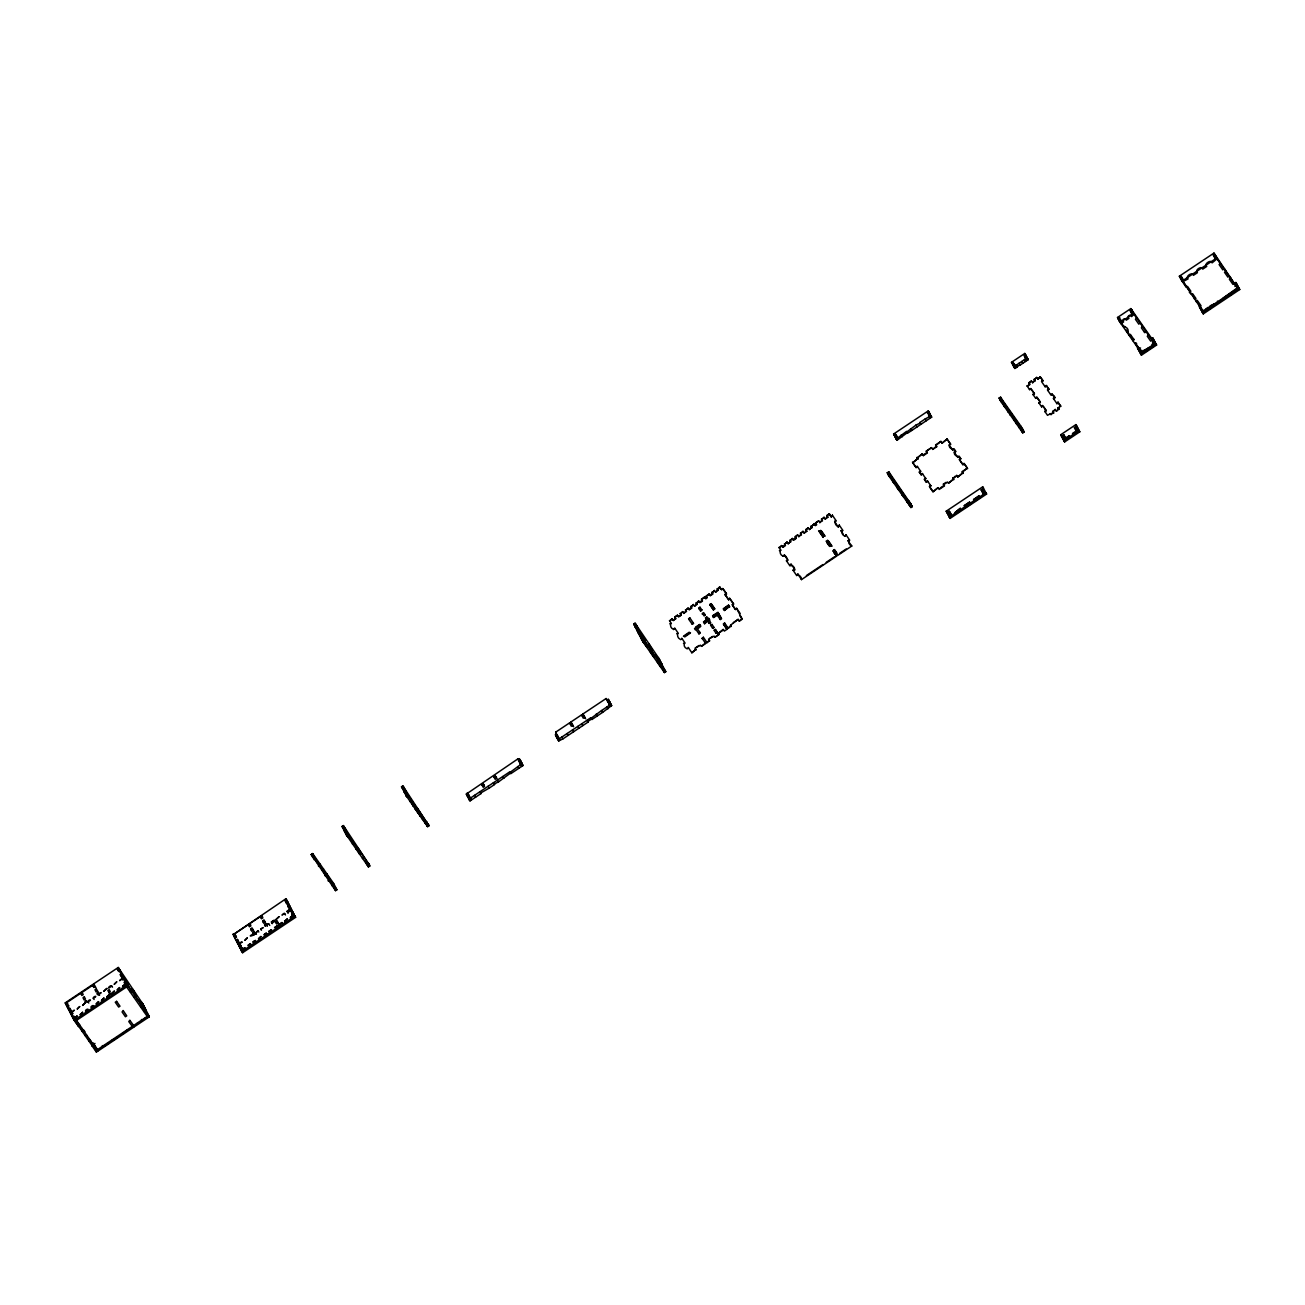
<?xml version="1.0" encoding="UTF-8"?>
<svg xmlns="http://www.w3.org/2000/svg" width="1305" height="1305" viewBox="0 0 1305 1305"><rect width="100%" height="100%" fill="white"/><g stroke="black" fill="none" stroke-linecap="round" stroke-linejoin="round"><path stroke-width="1.5" d="M896.192 438.578L893.615 434.01L928.246 410.896L929.666 413.228L928.328 414.125L927.48 412.918L928.817 412.021M894.202 435.136L895.524 434.239L896.943 436.571L896.372 435.462L895.034 436.343L893.615 434.01M897.041 440.258L895.344 437.371L896.665 436.49L897.514 437.697L895.915 438.496L897.041 440.258L907.415 432.591L906.567 431.384L896.192 439.051M931.379 416.589L930.041 417.486L928.622 415.153L929.959 414.256L931.672 417.16L926.338 420.699L925.212 418.938L919.878 422.494L921.02 424.255L917.024 426.931L915.882 425.153L906.845 431.939L907.693 433.146L917.024 426.931M929.209 416.262L930.808 415.479M920.172 423.048L915.882 425.153M928.246 410.896L930.824 415.936L925.212 418.938M1024.017 355.449L1024.588 356.575L1025.926 355.694L1028.193 359.691L1020.216 365.025L1019.075 363.263L1016.416 365.041C1020.167 367.064 1011.864 369.853 1015.926 367.129L1015.355 366.02L1014.018 366.901L1014.213 363.785L1011.457 362.333L1024.768 353.443L1026.187 355.776L1024.865 356.673L1024.768 353.443M896.763 439.703L898.085 438.823M921.02 424.255L926.338 420.699M1015.926 367.129L1014.507 364.813L1013.186 365.694L1013.365 362.562M1011.457 362.333L1012.876 364.666L1014.213 363.785M1028.193 359.691L1027.068 357.929L1025.73 358.81L1025.159 357.701L1026.497 356.803M1016.416 365.041L1014.034 367.374L1014.507 364.813M1019.075 363.263L1024.409 359.707L1025.534 361.469M1027.345 358.483L1024.409 359.707M1017.264 366.248L1020.216 365.025M1025.159 357.701L1026.578 360.033L1027.916 359.136M78.528 1026.497L79.572 1025.045L78.528 1026.497L74.124 1020.2L65.25 1002.844L118.249 967.462L142.914 1004.116L141.576 1004.997M65.544 1003.415L94.025 984.378L96.015 987.836M118.527 968.033L117.205 968.914L117.776 970.039L119.098 969.142L120.517 971.475L119.946 970.365M635.062 623.17L635.633 624.296L634.312 625.193L633.741 624.067L635.062 623.17L659.449 659.27L656.855 661.211L660.232 666.056M67.713 1003.724L66.376 1004.622L69.736 1009.581M118.037 970.121L119.081 968.685M635.91 624.394L634.573 625.274L639.058 631.897M66.686 1005.649L68.007 1004.752L68.594 1005.878M95.183 986.629L93.846 987.51L92.704 985.275L93.536 986.482M119.669 970.267L118.347 971.148L121.088 972.6L122.246 974.835L121.398 973.628L120.06 974.509L121.479 976.841M636.595 629.663L637.444 630.87L634.883 626.302L636.204 625.421L638.781 629.989L637.933 628.782L636.595 629.663L639.156 634.23L640.494 633.349L637.933 628.782M634.883 626.302L635.731 627.509L635.144 626.4L636.481 625.503L637.052 626.628L635.633 624.296M68.855 1005.976L67.256 1006.759L69.247 1010.217L68.398 1009.01L69.736 1008.113L71.155 1010.445L69.817 1011.342L70.959 1013.577L70.127 1012.37L71.449 1011.473L72.591 1013.708L71.269 1014.605L74.989 1019.613M635.453 627.428L636.791 626.53M636.302 628.635L637.623 627.754M346.526 831.252L345.678 830.045L344.341 830.942L345.189 832.15L342.057 826.457L343.378 825.576L369.478 865.019L368.141 865.9L367.309 864.693L368.63 863.812L369.478 865.019M402.854 785.871L405.986 791.564L405.137 790.357L403.8 791.238L404.648 792.445L401.516 786.768L402.854 785.871L428.953 825.788L427.632 826.669L418.954 814.402L416.099 809.279L417.437 808.382L428.953 825.788M70.307 1009.238L68.969 1010.119L69.817 1011.342M97.467 991.099L96.13 991.996L94.988 989.745L96.325 988.864L98.315 992.306M120.631 975.634L121.969 974.753L123.959 978.195L123.11 976.988L121.789 977.869L122.931 980.12L124.252 979.223L125.101 980.43M637.166 630.788L638.504 629.891M342.057 826.457L342.889 827.664L344.226 826.783M401.516 786.768L402.364 787.975L403.685 787.078M343.199 828.691L344.536 827.81L343.378 825.576M402.658 789.003L403.995 788.106M638.014 631.995L639.352 631.098M641.848 635.568L640.233 635.894L641.571 634.997L642.778 637.819L641.946 636.612L640.608 637.509L641.456 638.716L638.324 633.023L639.646 632.126L640.494 633.349M71.677 1011.93L74.336 1010.152L71.971 1012.484L72.819 1013.691M122.017 978.326L119.636 980.659L122.295 978.881M344.047 829.915L345.368 829.018L344.536 827.81M403.506 790.21L404.844 789.329M87.941 1001.816C94.71 998.374 85.217 1000.07 88.789 1003.023M93.275 998.26C100.028 994.818 90.534 996.514 94.123 999.467M111.643 985.993C105.02 991.849 110.843 982.551 112.491 987.2M311.34 854.449L312.662 853.568L333.672 883.518L336.886 889.782L335.548 890.663L311.34 854.449L313.526 857.597M639.466 635.258L640.788 634.377L639.646 632.126M312.662 853.568L313.412 855.02L312.564 853.813L311.226 854.693L312.074 855.901M1130.848 308.584L1133.425 313.624L1120.098 322.514L1117.52 317.474L1130.848 308.584L1151.972 338.843M1179.361 276.187L1213.976 253.072L1237.678 288.389L1203.063 311.504L1179.361 276.187L1180.78 278.52L1182.102 277.639M346.82 832.296L348.468 835.07L347.13 835.95L345.482 833.177L346.82 832.296L345.368 829.018M406.279 792.592L407.927 795.365L406.605 796.262L404.958 793.473L406.279 792.592L405.137 790.357M640.315 636.465L641.636 635.584M887.253 472.72L888.085 473.927L889.423 473.03L888.575 471.823L889.994 474.155L888.672 475.053L887.253 472.72L888.852 471.921L911.118 504.415L909.52 505.214L908.949 504.105M1001.082 401.5L1000.511 400.374L1001.849 399.493L1002.419 400.602L1001.082 401.5L999.092 398.041L1000.69 397.242L1001.261 398.368M1119.706 317.8L1118.091 318.599L1118.94 319.807L1118.369 318.681M1179.932 277.312L1181.27 276.415L1182.689 278.748M1214.547 254.198L1213.226 255.095L1213.797 256.204L1215.118 255.323L1215.966 256.53M109.016 992.713L110.338 991.816L109.196 989.582L107.858 990.479L109.848 993.921M312.384 856.928L313.706 856.047L312.564 853.813M346.331 834.384L347.668 833.504M405.806 794.696L407.127 793.799M360.539 852.654L359.201 853.535L368.45 866.928L369.788 866.047L358.81 849.294L357.978 848.087L359.691 851.447L358.353 852.328L346.298 834.743L347.619 833.862L348.468 835.07M405.757 795.039L407.078 794.158L419.443 812.297L418.106 813.194L405.757 795.039L406.605 796.262M887.824 473.829L889.145 472.948M999.663 399.167L1001 398.27L1000.429 397.16L1020.983 426.311L1022.973 429.753L1021.375 430.552M1133.409 313.151L1130.652 311.716L1131.99 310.818L1133.409 313.151L1132.071 314.048M1181.841 277.541L1180.503 278.438L1181.351 279.645M1214.058 256.302L1215.395 255.405M313.233 858.152L314.554 857.255L313.706 856.047M74.597 1017.639L77.272 1015.861L73.553 1019.075L75.25 1021.505M124.937 984.035L122.556 986.368L126.552 983.709L149.276 1016.546L147.938 1017.427L126.634 986.923M346.869 835.869L348.19 834.972L359.691 851.447M406.328 796.164L407.666 795.283L407.078 794.158M672.091 618.733L669.71 621.066L672.091 618.733L673.217 620.511L675.892 618.733L674.75 616.955L677.425 615.177L678.257 616.384L681.21 615.177L678.551 616.955L677.425 615.177M682.743 611.621L680.362 613.954L682.743 611.621L683.869 613.399L686.251 611.05L683.869 613.399M688.078 608.065L685.696 610.414L688.078 608.065C689.366 612.551 694.619 604.394 688.909 609.272M693.395 604.509L691.014 606.858L693.395 604.509L694.521 606.287L696.903 603.938L694.521 606.287M698.713 600.952L696.348 603.302L698.713 600.952C699.219 604.411 704.341 600.985 701.389 599.174L704.586 597.038L705.418 598.261L706.755 597.364L705.907 596.157L709.104 594.02C710.393 598.506 715.662 590.349 709.953 595.227M714.439 590.464L712.057 592.813L714.439 590.464L715.564 592.242L717.946 589.893L715.564 592.242M719.756 586.907L717.375 589.256L719.756 586.907C719.871 591.752 725.205 587.69 721.453 589.338M781.695 545.555L779.33 547.904L781.695 545.555C782.984 550.041 788.253 541.885 782.543 546.762M787.029 541.999L784.648 544.348L787.029 541.999L788.155 543.777L790.536 541.428L788.155 543.777M792.347 538.443L789.982 540.792L792.347 538.443C792.853 541.901 797.975 538.476 795.006 536.665L797.681 534.887L798.807 536.665L801.188 534.316L798.807 536.665M802.999 531.331L800.634 533.68L802.999 531.331L804.141 533.109L806.8 531.331L805.658 529.553L808.333 527.775L809.459 529.553L811.841 527.22L809.459 529.553M814.19 523.876L811.286 526.567L814.19 523.876L815.315 525.638L816.653 524.757L815.511 522.979L818.708 520.842L819.85 522.62L822.215 520.271L819.85 522.62M824.042 517.286L821.661 519.635L824.042 517.286L825.168 519.064L827.827 517.286L826.701 515.508L829.36 513.73L831.35 516.715L832.394 515.263L831.35 516.715M85.543 1011.081C92.312 1007.639 82.802 1009.336 86.391 1012.288M93.536 1005.747C87.827 1010.641 93.079 1002.485 94.368 1006.954M661.456 663.641L665.795 671.683L664.473 672.581L643.169 642.076L641.75 639.744L643.088 638.846L641.946 636.612M677.703 615.732L674.75 616.955M702.514 600.952L701.666 599.745L704.586 597.038M704.863 597.608L705.711 598.816L707.049 597.935L706.201 596.711L709.104 594.02M796.148 538.443L795.3 537.236L797.681 534.887M806.8 531.331L805.952 530.124L808.333 527.775M827.827 517.286L826.995 516.079L829.36 513.73M888.395 474.955L889.716 474.074L890.565 475.281L889.243 476.162L888.395 474.955L889.243 476.162M1119.25 320.834L1120.571 319.937L1121.99 322.27L1120.946 323.722L1123.605 321.944C1120.652 320.133 1125.775 316.707 1126.28 320.165L1128.939 318.387C1125.97 316.577 1131.092 313.167 1131.598 316.609L1133.98 314.277M1132.561 311.944L1131.223 312.825L1131.794 313.95L1133.131 313.07L1154.55 343.884L1141.239 352.774L1119.821 321.96L1121.142 321.063M1120.848 320.035L1119.511 320.916L1120.098 322.041L1118.679 319.709L1120 318.828L1119.429 317.702M313.967 859.604L315.304 858.706L314.554 857.255M347.717 837.076L349.039 836.195M407.176 797.371L408.498 796.49M675.599 618.162L673.217 620.511M699.562 602.16L702.237 600.382M793.195 539.65L795.854 537.872M806.506 530.776L804.141 533.109M815.038 525.083L816.359 524.186M827.549 516.731L825.168 519.064M922.26 453.846L917.219 457.973L922.26 453.846L923.385 455.624L927.382 452.949L926.24 451.187L931.574 447.631L932.7 449.393L936.696 446.734L935.571 444.956L940.889 441.4L942.031 443.178L947.071 439.067L942.031 443.178M1000.805 401.402L1002.142 400.521L1001.571 399.395L1000.234 400.292L1000.805 401.402L1022.777 432.885L1024.115 431.988L1022.125 428.546L1020.787 429.427L1022.777 432.885M1028.764 382.74L1029.612 383.947L1027.247 386.28L1029.906 384.502L1028.764 382.74L1031.439 380.962L1032.565 382.724L1034.947 380.391L1032.565 382.724M1036.757 377.406L1034.376 379.739L1036.757 377.406L1037.899 379.168L1040.264 376.835L1037.899 379.168M1181.645 280.673L1182.983 279.776L1182.412 278.666L1181.074 279.547L1186.163 287.279L1187.501 286.399L1190.878 291.243C1185.837 292.924 1195.559 294.343 1190.943 293.984M1216.276 257.558L1214.939 258.439L1214.368 257.33L1215.705 256.433L1220.501 263.61L1219.457 265.062L1222.834 269.907C1223.878 266.644 1227.32 271.57 1224.514 272.321L1227.907 277.166C1228.951 273.903 1232.393 278.846 1229.587 279.58L1232.98 284.425L1234.024 282.989L1238.249 289.041L1237.678 287.916M74.124 1020.2L127.123 984.818L118.249 967.462M1181.922 280.754L1183.26 279.874M1215.216 258.537L1216.537 257.656M642.598 640.951L643.936 640.07L644.768 641.277L643.447 642.158L644.491 640.706L648.047 645.796M936.696 446.734L935.848 445.527L940.889 441.4M1029.058 383.295L1031.439 380.962M1181.938 281.228L1216.554 258.113L1213.976 253.072M669.791 623.823C672.369 621.898 668.013 626.906 673.625 629.467L674.962 628.586M779.395 550.645C781.972 548.72 777.617 553.728 783.228 556.289L784.566 555.408M74.972 1021.407L127.972 986.025M643.169 642.076L644.507 641.179L665.795 671.683M912.733 462.737L917.774 458.61L912.733 462.737L916.11 467.582L917.448 466.684M923.092 455.07L927.088 452.395M936.419 446.18L932.7 449.393M126.911 987.02L128.249 986.123L127.401 984.916L126.063 985.797L124.073 982.355L125.41 981.458L126.242 982.681L125.035 979.859L128.575 984.932M409.705 801.009L411.042 800.112M701.943 610.202L699.969 607.216L698.648 608.114L700.622 611.099L701.666 609.647L700.622 611.099M409.998 801.564L411.32 800.683M698.925 608.668L699.969 607.216M1004.198 406.247L1005.519 405.366L1002.142 400.521M1030.82 388.466L1029.482 389.363L1031.113 389.021L1034.49 393.865L1033.152 394.763L1034.196 393.311L1031.945 390.081M1041.472 381.354L1042.809 380.473L1040.264 376.835M130.924 989.745L132.262 988.864L133.681 991.196L132.262 988.864M647.459 644.898L648.797 644.001L650.216 646.334L648.797 644.001M1004.475 406.801L1005.519 405.366M1042.809 380.473L1041.765 381.925L1045.142 386.753L1046.463 385.872L1045.142 386.753M1124.812 326.462C1120.799 326.674 1128.466 325.973 1128.205 331.307L1126.574 331.633M320.149 864.138L319.105 865.59M318.371 865.9L320.443 864.693M353.443 842.475L352.383 843.927L353.72 843.046M688.518 618.782L689.856 617.885L693.51 623.284L692.188 624.182L688.795 619.337L689.856 617.885M709.822 604.558L711.143 603.66L714.536 608.505L713.492 609.957L709.822 604.558L713.492 609.957M728.663 599.827L729.707 598.375L728.663 599.827L724.993 594.411L726.33 593.53L722.774 588.441M819.426 531.38L820.763 530.482L824.434 535.882L823.096 536.779L819.719 531.934L820.763 530.482M834.613 521.233C837.288 519.341 832.639 524.121 838.267 526.649L839.311 525.197L838.267 526.649M893.191 482.132L894.529 481.235L890.304 475.183L888.966 476.08L910.939 507.547L912.277 506.666L910.286 503.208M916.11 467.582L917.154 466.13L920.824 471.529L919.487 472.426L921.183 474.841L922.521 473.943L921.183 474.841M947.071 439.067L950.448 443.896L949.11 444.793C948.849 450.127 956.516 449.426 952.487 449.638M1219.164 264.507L1220.501 263.61M131.511 991.115L129.896 991.441L131.789 991.213L130.467 992.094M648.047 646.269L646.725 647.15L647.769 645.714L648.324 646.35L646.986 647.247L643.153 641.603M80.127 1025.697L78.512 1026.024M318.648 866.455L319.986 865.574L315.304 858.706M710.099 605.112L711.143 603.66M725.286 594.982L726.33 593.53M893.485 482.687L894.529 481.235M950.448 443.896L949.404 445.348L952.781 450.192M413.081 805.854L414.419 804.957M413.375 806.408L414.713 805.528M650.021 649.466L651.358 648.585L650.787 647.459M83.226 1029.988L82.182 1031.423L83.504 1030.542M323.069 869.848C320.459 870.207 328.664 875.035 330.132 880.092C323.917 881.658 334.39 880.826 327 876.895M676.724 633.757C679.204 631.799 675.125 637.052 680.721 639.629L682.058 638.749M713.199 609.386L714.536 608.505M783.228 556.289L784.272 554.837L787.943 560.253L786.605 561.134L787.649 559.682M919.487 472.426L920.547 470.975M703.999 615.927C707.702 614.802 698.795 614.818 703.64 612.616L705.336 615.047M133.844 996.938L134.888 995.487L138.558 1000.886M416.474 810.699L418.285 809.589M706.739 616.906L705.695 618.358L706.739 616.906L708.37 619.402L708.746 618.407L708.37 619.402M898.264 489.391L899.602 488.51L894.806 481.806M953.825 448.741L955.521 451.171L954.183 452.052C953.922 457.402 961.589 456.701 957.56 456.897M1010.103 414.729L1011.44 413.832L1005.812 405.92M1048.714 388.939L1047.67 390.391L1048.714 388.939L1046.186 385.318M1130.44 334.374L1129.119 335.271L1130.734 334.945L1134.11 339.789L1132.789 340.67L1133.833 339.218M416.752 811.253L418.089 810.356M261.669 915.686L262.811 917.921L261.489 918.818L260.348 916.583L261.179 917.79L262.517 916.893L261.669 915.686L233.171 934.706L285.877 898.77L287.018 900.548L285.42 901.347L285.877 898.77M898.541 489.946L899.602 488.51M955.521 451.171L954.477 452.623L957.854 457.451M1010.396 415.284L1011.44 413.832M1035.697 398.384L1037.018 397.503L1040.411 402.348L1039.074 403.229L1040.118 401.793L1036.741 396.948L1035.697 398.384L1032.875 394.208M417.828 812.624L419.15 811.743M695.565 627.199L699.562 624.54C703.966 627.819 690.981 630.69 700.41 625.748M703.428 621.947L706.755 619.728L703.705 622.518L704.553 623.725L707.604 620.935L704.553 623.725M718.223 612.828L712.612 615.813L717.946 612.273L721.583 618.749L720.246 619.647C719.61 608.57 707.016 622.224 717.212 615.275M729.723 606.923L728.598 605.161L723.264 608.717L724.389 610.479L729.43 606.368L724.389 610.479M234.9 938.067L236.89 941.525L234.9 938.067L236.221 937.186L235.65 936.06L234.329 936.957L233.758 935.832L235.357 935.033L234.508 933.825L236.499 937.267M327.196 874.383L325.875 875.28L326.919 873.828M699.562 624.54L694.521 628.651L695.369 629.858M723.557 609.272L728.598 605.161M325.124 875.59L326.462 874.693M654.8 655.485L653.756 656.937L654.8 655.485L651.701 651.195M791.042 564.527C788.041 566.419 794.566 563.744 794.712 569.926L793.081 570.252L794.712 569.926M841.366 530.923C844.041 529.031 839.409 533.81 845.036 536.322L846.08 534.887L845.036 536.322M86.897 1035.387L85.265 1035.713M123.371 1011.032L122.05 1011.913L125.427 1016.758L126.748 1015.877L123.094 1010.462M287.883 902.685L289.041 904.936L287.704 905.817L288.274 906.942L289.873 906.143L287.883 902.685L286.562 903.582L286.741 900.45M325.418 876.144L326.739 875.247M418.66 813.847L419.998 812.95M708.925 620.054L710.573 622.55L709.235 623.447L707.604 620.935M718.533 614.394L719.071 614.035M732.105 604.59L733.426 603.693L729.707 598.375M826.473 541.624L827.81 540.727M235.928 936.158L234.59 937.039L235.161 938.165L233.758 935.832M286.252 902.554L287.589 901.657L286.17 899.324M360.816 853.209L359.495 854.106L357.488 850.175M418.954 814.402L420.292 813.504M684.717 636.971C702.628 624.426 671.374 644.523 689.203 632.207L690.051 633.414M733.426 603.693L732.382 605.145L735.433 609.5L736.754 608.619L735.433 609.5M287.589 901.657L288.16 902.783L286.823 903.664L285.991 902.456M250.642 929.062L251.979 928.165L252.827 929.372L251.49 930.269L250.642 929.062L251.8 931.297L253.121 930.4L253.969 931.623L251.979 928.165M262.631 921.053L263.969 920.172L264.801 921.379L263.48 922.26L262.631 921.053L263.773 923.288L265.111 922.407L263.969 920.172M924.56 479.685L925.604 478.234L924.56 479.685L926.256 482.1L927.594 481.219L926.256 482.1M1052.107 393.784C1048.29 394.616 1057.898 395.35 1053.592 398.873M1144.485 332.106L1146.1 331.78L1144.762 332.677L1141.386 327.832L1142.43 326.381M287.41 904.789L288.731 903.908M140.451 1003.235L141.772 1002.338M656.986 658.373L658.307 657.492M236.042 940.301L237.38 939.421L238.211 940.628L236.613 941.427L237.755 943.662L238.603 944.885L240.169 944.445L239.092 942.781L237.755 943.662M141.283 1004.442L142.62 1003.561L149.276 1016.546M657.818 659.596L659.155 658.699M141.299 1004.915L142.637 1004.018L142.066 1002.909M657.834 660.053L659.172 659.172L660.02 660.379L658.682 661.276M89.98 1039.661L88.936 1041.113L90.273 1040.232M141.054 1005.764L142.098 1004.312M421.711 818.202L423.048 817.305M683.477 643.43C686.153 641.538 681.52 646.318 687.148 648.846L688.485 647.949M699.986 632.419L698.942 633.855L700.279 632.974L696.952 628.048M710.638 625.307L711.975 624.41L713.949 627.395L712.612 628.276L710.638 625.307L711.975 624.41M829.572 545.898L831.187 545.572L829.85 546.469L826.196 541.053M903.337 496.65L904.659 495.77L899.879 489.065M962.927 464.727L964.248 463.83L962.927 464.727L959.55 459.882L960.594 458.43L958.898 456.016M1197.354 300.362L1196.31 301.814L1197.631 300.917L1201.024 305.762L1199.687 306.659L1202.786 310.933L1204.107 310.052M1229.31 279.025L1230.631 278.144M140.597 1006.628L141.641 1005.176L145.312 1010.576M422.004 818.757L423.326 817.876M903.615 497.221L904.659 495.77M959.55 459.882L960.594 458.43M658.405 661.178L659.743 660.297L660.591 661.505L659.253 662.385M238.603 944.885L237.461 942.634L238.799 941.753M254.769 933.189L253.17 933.988L252.599 932.863L253.92 931.966L255.34 934.298M269.744 925.441L268.618 923.679L265.16 925.979L264.572 924.87L265.91 923.973L267.329 926.305M1016.024 423.195L1017.362 422.314L1011.718 414.386M1042.646 405.415L1041.602 406.866L1042.94 405.969L1046.316 410.814L1044.995 411.711L1046.039 410.259L1043.788 407.03M1054.636 397.421L1053.298 398.302L1056.968 403.702L1058.012 402.266L1056.968 403.702M142.457 1007.15L143.778 1006.269L143.207 1005.144L144.627 1007.476L143.289 1008.357M1016.318 423.75L1017.362 422.314M1136.655 343.411C1133.474 340.703 1139.086 350.866 1140.554 347.962M142.718 1007.248L144.056 1006.351M291.896 910.531L293.054 912.766L291.716 913.663L293.413 916.55L292.565 914.87L293.886 913.973L291.896 910.531L286.986 911.396L290.754 908.296L289.612 906.045M252.632 934.331C245.829 937.952 256.237 934.527 252.925 934.902M257.966 930.775L255.584 933.124L257.966 930.775L258.814 931.998M260.625 928.997C267.509 925.783 258.765 928.964 261.473 930.22M271.277 921.901C279.629 918.051 268.602 921.624 272.402 923.663M284.327 913.174C278.732 918.296 284.751 911.624 285.175 914.397M555.832 735.824L557.17 734.927L558.018 736.134L556.68 737.031L555.832 735.824L555.734 732.121L569.584 722.888L570.432 724.096M570.921 721.991L573.482 726.559L570.921 721.991L581.573 714.879L582.422 716.102M582.895 713.998L585.472 718.566L582.895 713.998L606.075 698.534L606.907 699.741M143.028 1008.276L144.349 1007.378L145.769 1009.711M240.055 948.148L241.392 947.251L242.224 948.474L240.903 949.355L238.913 945.913L240.234 945.016L239.614 943.792L242.273 942.014L239.092 942.781M659.563 663.413L660.885 662.532L661.733 663.739L660.395 664.637M289.041 904.936L291.602 909.503L287.834 912.619M659.824 663.511L661.162 662.614L659.743 660.297M272.125 923.108L275.322 920.971M468.495 794.402L466.896 795.202L466.325 794.076L517.694 759.021L518.542 760.244M143.599 1009.385L145.198 1008.586M519.325 758.694L519.406 761.924L520.728 761.027L520.157 759.902L519.325 758.694L517.694 759.021M609.402 701.552L608.081 702.449L607.494 701.323L609.109 700.524L608.26 699.317L606.923 700.214L606.075 698.534M277.981 923.124L276.644 924.022L275.502 921.77L276.839 920.89L278.83 924.332L276.839 920.89M333.672 883.518L332.351 884.399L330.1 881.169M93.373 1044.506L91.758 1045.305L92.329 1045.958L93.373 1044.506L96.276 1051.928L97.614 1051.031L93.83 1043.641M96.749 1049.351L93.634 1044.326L94.971 1043.445M331.894 885.263L333.215 884.382L330.132 880.092M366.966 861.855L365.906 863.306L367.243 862.409M425.087 823.047L426.425 822.15M703.379 637.248L702.318 638.7L703.379 637.248L707.033 642.664L709.414 640.315L707.033 642.664M714.014 630.152L715.352 629.255L717.326 632.24L716.005 633.121L714.308 630.707L715.646 629.809M731.273 626.482C731.045 621.359 729.087 634.931 724.667 623.04L723.345 623.921L727.016 629.32L724.34 631.098L723.215 629.336L718.174 633.447L723.508 629.891M797.795 574.216C794.794 576.109 801.335 573.433 801.466 579.616L836.619 556.142L833.732 552.423M847.744 540.629L851.79 546.012L837.957 555.261L834.287 549.862L832.949 550.743L836.619 556.142M848.136 540.613C850.811 538.72 846.162 543.484 851.79 546.012M929.633 486.944L930.677 485.493L929.633 486.944L933.01 491.789L938.05 487.678L933.01 491.789M240.903 949.355L239.745 947.12L241.082 946.223L240.446 944.999M291.406 912.635L292.744 911.738M427.632 826.669L425.626 822.754L426.947 821.873M482.083 785.072L483.405 784.175L484.253 785.382L482.915 786.279L482.083 785.072L483.225 787.307L484.547 786.409L483.405 784.175M495.394 776.181L496.536 778.416L495.199 779.297L494.057 777.062L495.394 776.181L496.814 778.498L495.965 777.291M93.095 1044.424L92.051 1045.86L96.276 1051.928M277.688 922.097L276.35 922.978L275.502 921.77M660.248 666.529L661.57 665.632M1154.55 343.884L1151.777 338.452L1152.707 337.832L1156.605 345.042L1141.435 355.172L1137.52 347.962L1138.449 347.342L1141.239 352.774M129.847 1020.151L128.803 1021.603L131.903 1025.877M332.171 885.834L333.215 884.382M425.381 823.602L426.702 822.705M572.634 725.352L571.313 726.249L569.584 722.888M584.624 717.359L583.286 718.239L581.573 714.879M724.667 623.04L723.623 624.475L727.016 629.32M736.477 608.048L742.186 619.19L739.266 621.147L738.124 619.369L733.328 622.583M833.243 551.297L834.287 549.862M909.226 504.187L909.797 505.312L907.807 501.854L909.128 500.973M1022.402 428.627L1021.065 429.524L1020.216 428.317L1019.645 427.192L1020.983 426.311M1233.78 284.229L1235.101 283.348M497.401 780.096L509.651 771.908L510.483 773.131L498.526 781.858L497.401 780.096L493.404 782.755L494.53 784.533L489.212 788.09L488.07 786.311L479.816 791.825L480.958 793.603L470.028 800.895L467.467 796.311L468.805 795.43L468.234 794.305L469.066 795.512L467.745 796.409L466.325 794.076M520.467 760.946L520.548 764.159L521.886 763.262L520.467 760.946L519.129 761.826L518.558 760.701M556.419 736.933L557.839 739.266L559.16 738.385L558.312 737.162L556.99 738.059L557.17 734.927M368.336 862.768L366.999 863.665L368.141 865.9M496.243 777.389L494.905 778.269L494.057 777.062M609.68 701.65L608.342 702.53L607.494 701.323M908.378 502.98L909.716 502.099M1021.554 427.42L1019.401 428.04L1021.016 427.714M468.038 797.437L469.376 796.556L470.795 798.872L469.457 799.769M608.652 703.574L609.973 702.677L610.822 703.884L609.5 704.782L608.652 703.574L610.071 705.891L611.686 705.565L602.649 712.351L601.523 710.573L591.149 718.256L591.997 719.463L602.649 712.351M470.795 798.872L470.224 797.763L468.887 798.644L468.316 797.534L469.653 796.637M519.977 763.034L521.315 762.153L521.886 763.262M608.913 703.656L610.251 702.775L608.831 700.442M242.224 948.474L243.089 950.154L242.241 948.931L245.193 947.724L241.197 950.383L241.768 951.508L294.767 916.126L294.196 915.001L290.199 917.676L292.581 915.343M250.234 943.597C244.639 948.719 250.658 942.047 251.082 944.82M252.893 941.819C259.777 938.605 251.033 941.786 253.741 943.042M266.204 932.944C260.608 938.05 266.644 931.379 267.052 934.152M268.879 931.166C276.007 927.953 266.22 931.134 270.005 932.928M277.394 925.473C269.972 931.069 279.401 923.924 278.242 926.681M281.929 922.456C274.588 928.997 282.63 920.319 282.761 923.663M284.865 921.232L287.247 918.899L284.865 921.232L285.713 922.439M1234.921 286.48L1236.259 285.583L1237.091 286.79L1235.688 284.457M521.69 766.394L510.777 773.686L509.929 772.478L520.565 764.632L521.69 766.394L523.028 765.513L521.609 763.18L520.271 764.061L519.7 762.952M591.997 719.463L590.871 717.685L587.005 720.262L588.131 722.04L562.977 738.842L561.835 737.064L557.839 739.739L558.312 737.162M470.028 800.895L469.196 799.671L470.24 798.236L474.498 795.381L475.624 797.159M561.835 737.064L572.487 729.952L573.629 731.73M572.487 729.952L581.671 723.818L582.813 725.596M601.523 710.573L610.838 704.357L608.26 699.317M696.315 647.28L698.991 645.502M709.904 638.227L712.563 636.449M1141.712 350.213L1140.374 351.094L1141.223 352.301M1152.364 343.101L1153.685 342.204M479.816 791.825L474.498 795.381M493.404 782.755L488.07 786.311M521.609 763.18L522.179 764.29L520.565 764.632M587.005 720.262L581.671 723.818M730.425 625.274L738.124 619.369M291.048 918.883L295.044 916.224L294.196 915.001M521.119 765.285L522.457 764.387M559.731 739.495L558.687 740.946L562.977 738.842M480.664 793.032L489.212 788.09M494.252 783.979L498.526 781.858M587.854 721.486L591.72 718.908M728.06 627.868L730.979 625.927M739.641 615.405L741.909 618.635L739.266 621.147M806.392 575.57L822.884 564.576M826.179 562.373L834.417 556.86M839.588 553.402L846.244 548.965M938.05 487.678L939.192 489.44L944.51 485.884L943.385 484.122L946.043 482.344M957.821 476.994L962.862 472.883L957.821 476.994L956.989 475.787L952.993 478.462L955.358 476.113M963.971 463.275L967.348 468.12L962.03 471.676L963.155 473.438M1055.223 409.444L1052.858 411.793L1055.223 409.444L1056.365 411.222L1058.73 408.873L1056.365 411.222M1060.557 405.888L1058.176 408.237L1060.557 405.888L1058.012 402.266M1140.945 352.219L1149.216 347.44M1154.256 343.329L1151.597 345.107L1152.723 346.869L1150.064 348.647M1205.445 309.155L1208.104 307.376L1209.246 309.155L1214.286 305.027M1209.441 306.496L1212.1 304.718M1237.401 287.818L1223.046 298.16M910.939 507.547L910.368 506.438L911.706 505.541M1022.207 431.759L1023.544 430.878M241.197 950.383L242.616 952.715L295.615 917.333L295.044 916.224M663.902 671.455L665.224 670.574M691.862 652.794L695.826 649.384L691.862 652.794L688.192 647.394M701.454 646.399C711.078 638.014 701.111 648.764 700.606 645.176L694.994 648.177L696.12 649.939M715.026 637.329C724.096 629.401 714.585 639.646 714.178 636.106L708.566 639.107L709.708 640.885M943.662 484.677L947.658 482.018L948.507 483.225L953.547 479.098L948.507 483.225M962.307 472.231L967.348 468.12M1044.701 411.157L1047.524 415.333C1050.199 413.489 1057.996 411.418 1050.753 414.207M112.214 1040.052L115.166 1038.829M1140.586 353.965L1155.773 343.819L1152.707 337.832M1202.427 312.678L1238.902 288.323L1235.835 282.337L1239.75 289.531L1203.275 313.885L1199.36 306.691L1203.275 313.885M102.345 1045.615L103.177 1046.822L108.511 1043.266M112.507 1040.607L117.825 1037.051M121.822 1034.392L126.862 1030.265M139.668 1022.467L136.715 1023.691M141.478 1019.482L142.327 1020.689L144.708 1018.357M940.236 487.988L944.233 485.329L943.385 484.122M148.868 1017.084L97.206 1051.569L96.374 1050.362L148.036 1015.861L148.868 1017.084L145.801 1011.081M1143.604 350.441L1144.746 352.203L1147.405 350.425L1146.557 349.218M1223.878 299.367L1220.942 300.59M1229.212 295.811L1231.871 294.033M982.698 486.83L986.596 494.04L950.122 518.395L946.207 511.201L982.698 486.83L983.53 488.054M1060.72 434.744L1075.891 424.614L1076.739 425.822L1079.806 431.808L1064.635 441.938L1060.72 434.744L1064.635 441.938M947.919 512.082L949.241 511.201L950.66 513.518L949.339 514.415L947.919 512.082L948.49 513.208L950.089 512.408L950.66 513.518M981.197 489.864L982.535 488.967L983.383 490.174L981.768 490.974L981.197 489.864L982.045 491.072M1062.417 435.642L1063.754 434.744L1064.603 435.952L1062.988 436.751L1062.417 435.642L1063.836 437.958M1076.576 427.958L1074.977 428.758L1074.407 427.632L1075.744 426.751L1077.163 429.068L1075.744 426.751M949.061 514.317L950.399 513.436L950.97 514.545L949.632 515.442L949.061 514.317L950.48 516.65L951.818 515.769M982.355 492.099L983.774 494.432L982.355 492.099L983.676 491.202L985.096 493.535L982.535 488.967M1064.896 436.979L1063.575 437.876L1064.146 438.986L1065.467 438.105L1064.896 436.979L1065.745 438.203L1064.407 439.084L1062.988 436.751M1075.548 429.867L1076.886 428.986L1078.305 431.319L1075.548 429.867L1076.119 430.993L1077.457 430.112L1076.886 428.986M964.281 505.671L969.599 502.115L970.741 503.877L965.406 507.433L964.281 505.671L969.599 502.115M974.737 501.218L973.595 499.44L978.929 495.884L979.778 497.091L974.737 501.218L980.055 497.662M982.926 493.225L984.247 492.328M1066.805 437.208C1073.689 433.994 1064.945 437.175 1067.653 438.431M1074.798 431.89C1068.501 436.62 1076.919 430.471 1075.646 433.097M951.231 514.643L949.91 515.54L950.48 516.65M983.187 493.306L984.525 492.425M973.889 499.994L978.929 495.884M949.273 517.188L985.764 492.833L986.596 494.04M1063.787 440.731L1078.958 430.601L1075.891 424.614M957.136 512.212L959.795 510.434M957.43 512.767L960.088 510.989M1238.902 288.323L1239.75 289.531M1216.554 258.113L1238.527 289.596M1232.36 291.945L1233.209 293.152M1214.563 305.598L1213.438 303.82M1192.574 293.658L1195.951 298.502L1194.336 298.829M1183.586 282.239L1189.214 290.314M1191.481 293.543L1201.057 307.572M1155.773 343.819L1156.605 345.042M1131.419 309.709L1132.267 310.916L1131.68 309.791L1130.081 310.59L1130.652 311.716M1153.114 341.094L1153.963 342.302L1152.543 339.969L1150.684 341.143L1147.307 336.298L1148.351 334.847M1117.52 317.474L1124.013 326.756M1126.264 329.986L1133.017 339.675M1135.268 342.889L1138.661 347.734M1139.232 348.859L1140.081 350.066M1137.52 347.962L1141.435 355.172M1078.958 430.601L1079.806 431.808M1025.926 355.694L1027.345 358.01L1026.007 358.908L1026.578 360.033M1040.558 377.39L1043.087 381.027M1046.463 385.872L1049.008 389.51M1052.385 394.338L1054.929 397.976M1058.306 402.821L1060.835 406.459M1074.407 427.632L1075.255 428.839M1047.393 389.836L1051.063 395.236M1057.882 407.666L1059.024 409.444M1021.733 361.485L1022.875 363.247M1034.098 379.184L1035.224 380.946M1052.564 411.222L1053.69 413M1016.693 365.596L1017.541 366.803M1050.182 413.571L1051.031 414.778M1013.936 363.687L1014.784 364.894M1012.598 364.568L1014.018 366.901M1013.757 366.819L1014.882 368.581M1026.953 385.725L1029.775 389.918M1038.78 402.674L1041.602 406.866M1001 398.27L1002.419 400.602M1017.639 422.869L1024.115 431.988M1010.625 414.272L999.092 398.041M1012.892 417.502L1019.645 427.192M930.237 414.354L927.48 412.918M983.105 490.093L983.954 491.3M930.824 415.936L931.672 417.16M947.348 439.622L950.725 444.467M954.118 449.312L955.798 451.726M959.191 456.571L960.871 458.985M964.248 463.83L967.641 468.674M984.541 492.882L985.389 494.106M959.257 459.327L962.633 464.156M919.878 422.494L920.726 423.701M956.696 475.232L957.544 476.439M973.595 499.44L974.444 500.647M952.699 477.891L953.841 479.669M910.564 428.709L911.689 430.487M922.537 454.417L923.385 455.624M901.233 434.94L902.375 436.702M916.926 457.402L918.051 459.181M922.227 473.389L925.898 478.788M927.3 480.648L930.971 486.064M912.44 462.166L915.833 467.011M919.209 471.855L920.906 474.286M924.283 479.114L925.963 481.545M929.356 486.39L932.732 491.235M949.926 515.997L950.758 517.204M946.207 511.201L950.122 518.395M904.952 496.324L912.277 506.666M887.514 472.801L893.158 480.876M896.535 485.721L902.163 493.796M904.43 497.026L907.807 501.854M909.52 505.214L910.368 506.438M832.394 515.263L836.228 520.907M839.311 525.197L842.981 530.597M846.08 534.887L849.751 540.286M829.099 513.909L831.432 517.253M834.923 522.261L838.43 527.269M840.763 530.613L843.079 533.941M821.383 519.064L822.509 520.842M821.612 531.151L825.103 536.159M828.61 541.167L832.101 546.175M834.433 549.519L836.766 552.847M827.517 540.172L831.187 545.572M818.578 530.727L823.243 537.399M826.734 542.407L829.067 545.751M810.992 525.997L812.118 527.775M800.34 533.109L801.466 534.887M792.641 539.014L793.489 540.221M789.688 540.221L790.814 541.999M784.37 543.777L785.496 545.555M781.989 546.126L782.837 547.333M785.137 555.506L787.453 558.85M790.961 563.858L794.451 568.866M797.942 573.874L801.466 579.616M779.036 547.333L781.01 550.319M786.328 560.579L789.998 565.979M793.081 570.252L796.751 575.668M723.068 589.012L726.624 594.085M730.001 598.93L733.72 604.264M736.754 608.619L740.147 613.464M724.993 594.411L728.386 599.256M733.116 606.042L735.139 608.946M720.05 587.478L721.73 589.893M717.098 588.686L718.223 590.464M711.763 592.242L712.905 594.02M709.398 594.591L710.246 595.798M718.256 613.839L721.29 618.195L719.969 619.076L716.918 614.72M711.437 604.215L714.814 609.06M724.96 623.594L728.337 628.439M712.612 615.813L713.737 617.591M699.007 601.523L699.855 602.731M708.746 618.407L709.887 620.169M717.897 632.892L719.022 634.654M696.054 602.731L697.196 604.509M705.401 617.803L707.033 620.299M690.736 606.287L691.862 608.065M688.355 608.636L689.203 609.843M699.855 625.095L700.703 626.302M685.402 609.843L686.544 611.621M695.614 628.945L698.942 633.855M702.041 638.145L705.711 643.544M680.084 613.399L681.21 615.177M669.432 620.511L671.406 623.496M678.339 633.414L674.669 628.015L673.625 629.467M681.765 638.194L685.092 643.104M651.358 648.585L649.939 646.252L650.51 647.362M641.571 634.997L645.404 640.641L640.788 634.377M633.741 624.067L635.144 626.4M658.177 660.33L661.57 665.175L659.955 665.958L660.509 666.61M643.088 638.846L643.936 640.07M638.324 633.023L639.156 634.23M640.233 635.894L644.066 641.538M660.134 664.539L660.983 665.746M653.462 656.366L650.379 652.092M611.686 705.565L610.544 703.803L609.223 704.684L610.071 705.891M606.841 707.016L607.983 708.794M596.189 714.129L597.331 715.907M587.299 720.833L588.131 722.04M577.821 726.396L578.947 728.174M567.169 733.508L568.295 735.286M555.734 732.121L556.582 733.345M555.261 734.699L556.68 737.031M557.561 739.185L558.687 740.946M519.896 759.82L520.728 761.027M522.179 764.29L523.028 765.513M517.628 766.59L518.77 768.351M502.719 776.54L503.861 778.302M493.682 783.326L494.53 784.533M480.11 792.38L480.958 793.603M467.369 792.624L468.218 793.848M470.24 798.236L471.366 799.998M467.467 796.311L468.316 797.534M346.298 834.743L347.13 835.95M319.986 865.574L323.363 870.402M333.509 884.937L336.886 889.782M315.435 860.191L317.702 863.421M325.581 874.709L322.205 869.864L323.542 868.983M287.312 901.576L288.16 902.783M290.754 908.296L291.602 909.503M284.833 900.222L285.681 901.429M293.054 912.766L293.886 913.973M287.704 905.817L289.123 908.15L288.552 907.024M294.767 916.126L295.615 917.333M289.416 909.177L290.787 911.396M291.716 913.663L292.565 914.87M286.986 911.396L288.128 913.174M284.62 913.745L285.452 914.952M284.588 920.678L285.436 921.885M265.111 922.407L265.959 923.614M264.572 924.87L265.421 926.077M255.307 932.553L256.433 934.331M252.599 932.863L254.018 935.196M250.527 944.168L251.359 945.375M232.894 934.152L233.742 935.359M239.614 943.792L241.082 946.223M236.613 941.427L237.461 942.634M238.913 945.913L239.745 947.12M142.637 1004.018L143.485 1005.225M142.392 1004.866L139.015 1000.021M127.955 985.569L131.511 990.642M125.786 985.242L126.618 986.45M130.141 1020.706L133.224 1024.996M132.849 1026.007L133.697 1027.214M99.686 994.997L98.267 992.665L96.945 993.562L97.516 994.671C106.504 990.332 95.983 994.035 99.164 995.356M65.25 1002.844L66.098 1004.051M93.259 1042.989L94.107 1044.196M97.565 1049.824L93.634 1044.326M83.487 1029.808L84.89 1031.668M76.587 1020.608L97.027 1049.905M76.31 1020.526L79.85 1025.616M91.056 1041.733L90.208 1040.525L90.795 1041.635M93.373 1044.979L97.614 1051.031M80.992 1027.59L81.823 1028.813L81.253 1027.688M91.366 1042.76L92.215 1043.967L91.627 1042.858M79.262 1025.714L81.514 1028.944M86.016 1035.403L89.115 1039.694M74.956 1020.95L92.329 1045.958M402.364 787.975L407.959 796.246M412.445 802.869L416.915 809.492M419.166 812.803L425.626 822.754M342.889 827.664L345.14 830.975M356.33 847.532L359.691 852.491M1217.108 258.765L1212.084 262.876C1211.399 258.798 1203.292 264.214 1206.75 266.432L1202.753 269.107C1202.068 265.029 1193.977 270.429 1197.435 272.663L1193.439 275.322C1192.754 271.244 1184.646 276.66 1188.105 278.879L1182.493 281.88M1218.266 302.369L1217.435 301.161M1201.628 308.698L1203.063 311.504M1139.901 322.743L1138.841 324.195L1135.464 319.35L1136.508 317.898M1025.616 354.65L1026.187 355.776M1063.754 434.744L1064.325 435.87M1012.305 363.54L1012.876 364.666M1022.125 428.546L1022.696 429.655M1020.787 429.427L1021.636 430.634M928.622 415.153L930.041 417.486M970.741 503.877L965.406 507.433M931.574 447.631L926.24 451.187M949.241 511.201L949.812 512.31M948.768 513.289L949.339 514.415M895.524 434.239L895.344 437.371M896.665 436.49L897.253 437.599M910.547 503.306L911.118 504.415M889.716 474.074L890.565 475.281M818.708 520.842L815.511 522.979M824.434 535.882L823.096 536.779M717.326 632.24L716.005 633.121M713.949 627.395L712.612 628.276M710.573 622.55L709.235 623.447M693.51 623.284L692.188 624.182M658.601 658.046L659.449 659.27M660.885 662.532L661.733 663.739M661.7 667.181L664.473 672.581M640.608 637.509L641.75 639.744M557.251 738.141L557.839 739.266M469.376 796.556L469.196 799.671M467.174 795.283L467.745 796.409M424.729 819.736L423.407 820.617M417.437 808.382L419.443 812.297M416.099 809.279L418.106 813.194M403.8 791.238L404.958 793.473M368.63 863.812L369.788 866.047M365.302 860.778L366.15 862.458M367.309 864.693L368.45 866.928M344.341 830.942L345.482 833.177M333.15 885.965L335.548 890.663M268.618 923.679L265.959 925.441M265.91 923.973L266.481 925.098M253.92 931.966L254.508 933.091M237.38 939.421L237.95 940.546M241.392 947.251L242.241 948.931M242.045 951.59L242.616 952.715M144.349 1007.378L144.92 1008.504M147.073 1015.747L147.938 1017.427M134.252 992.306L134.823 993.431L133.404 991.099L133.975 992.224M135.394 994.54L135.965 995.666L132.245 990.348M82.052 992.387L83.194 994.622L81.856 995.519L80.714 993.268M96.146 1047.491L97.01 1049.171M66.865 1002.517L67.436 1003.643L66.115 1004.524L67.534 1006.856L66.947 1005.731M74.891 1018.194L73.749 1015.959L72.411 1016.84L73.259 1018.047L72.036 1015.241M84.336 996.857L83.014 997.754L84.156 999.989L85.478 999.108L84.336 996.857M86.293 1000.674L84.956 1001.555L85.526 1002.68L86.864 1001.783L86.293 1000.674M79.67 1006.595L77.289 1008.928L79.67 1006.595M84.988 1003.039L82.623 1005.372L84.988 1003.039M106.831 988.456L103.927 991.148L106.831 988.456M116.683 981.882L114.302 984.215L116.683 981.882M82.59 1012.305L80.209 1014.638L82.59 1012.305M98.576 1001.636L96.195 1003.969L98.576 1001.636M103.894 998.08L101.513 1000.413L103.894 998.08M109.751 994.165L106.847 996.857L109.751 994.165M114.285 991.148L111.365 993.839L114.285 991.148M119.603 987.591L117.238 989.924L119.603 987.591M412.723 802.542L411.679 803.994L412.723 802.542M116.618 1001.343L115.28 1002.224L118.657 1007.069L119.995 1006.188L116.618 1001.343M1008.896 410.194L1007.852 411.646L1008.896 410.194M416.116 807.387L415.072 808.839L416.116 807.387M356.82 847.32L355.776 848.772L356.82 847.32M897.905 486.08L896.861 487.532L897.905 486.08M250.527 924.902L249.206 925.783L248.358 924.576L249.5 926.811L250.837 925.93L249.695 923.695L250.527 924.902M421.352 814.891L420.308 816.343L421.352 814.891M902.978 493.339L901.934 494.791L902.978 493.339M1014.817 418.677L1013.773 420.128L1014.817 418.677M363.573 857.01L362.529 858.462L363.573 857.01M247.314 937.887L244.932 940.236L247.314 937.887M278.993 916.73L276.089 919.438L278.993 916.73M144.757 1009.923L143.713 1011.375L144.757 1009.923M908.052 500.614L907.008 502.05L908.052 500.614M428.105 824.108L426.768 824.988L427.616 826.212L428.937 825.315L428.105 824.108M428.105 824.581L427.061 826.016L428.105 824.581M260.886 936.501L258.504 938.833L260.886 936.501M960.284 508.33L955.244 512.441L960.284 508.33M651.929 649.694L648.503 644.931L652.5 650.82L651.929 649.694M658.634 659.465L655.257 654.621L658.634 659.465"/></g></svg>
